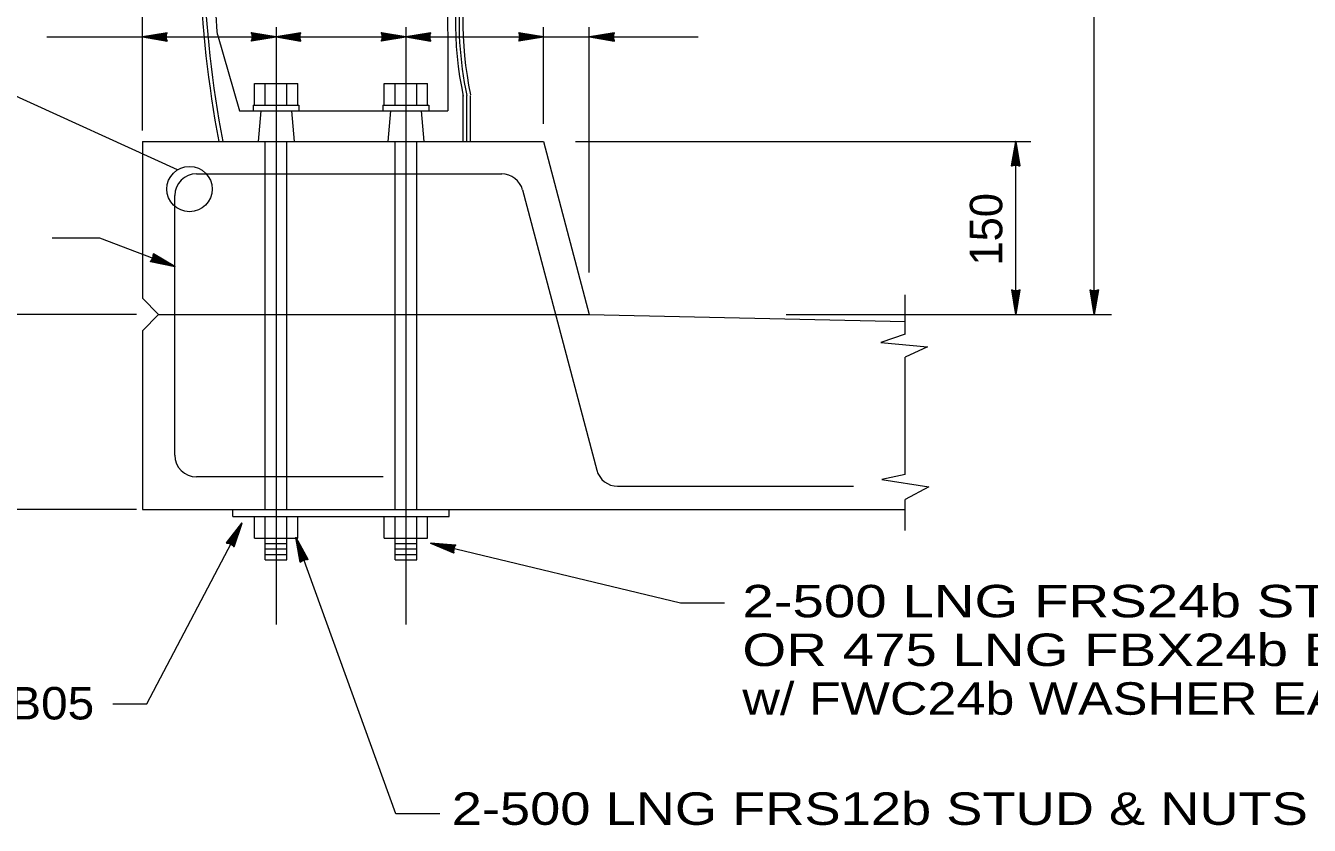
# Model space of a CAD drawing. Extents: x 1370 to 1391.7, y -905.5 to -882.8.
# Drawn here: x 1373.89 to 1381.31, y -899.8 to -895.18 of the extents above; entities that cross this region are included whole.
import ezdxf

# ---------------------------------------------------------------- set-up
doc = ezdxf.new("R2010")
doc.units = 0
doc.header["$LTSCALE"] = 0.075
for name, color, linetype, lineweight in [('1', 7, 'Continuous', 13), ('2', 7, 'Continuous', 13), ('3', 7, 'Continuous', 13), ('4', 7, 'Continuous', 25), ('5', 7, 'Continuous', 13), ('6', 7, 'Continuous', 13), ('8', 7, 'Continuous', 13)]:
    doc.layers.add(name, color=color, linetype=linetype, lineweight=lineweight)

msp = doc.modelspace()

# ---------------------------------------------------------------- linework, layer by layer
at = {"layer": '1'}
for p, q in [((1374.56758, -895.78333), (1374.56758, -891.22792)), ((1380.06658, -896.84667), (1380.06658, -892.23783)), ((1376.88375, -895.74608), (1376.88375, -895.18725)), ((1377.14858, -896.60283), (1377.14858, -895.18725)), ((1377.06933, -895.84667), (1379.69942, -895.84667)), ((1379.61275, -896.84667), (1379.61275, -895.84667)), ((1378.97475, -896.96017), (1378.97475, -896.73175)), ((1374.53308, -896.84667), (1373.13875, -896.84667)), ((1378.28708, -896.84667), (1380.16667, -896.84667)), ((1378.97475, -897.76933), (1378.97475, -897.093)), ((1378.97475, -898.09383), (1378.97475, -897.91425)), ((1374.53308, -897.97167), (1373.13875, -897.97167)), ((1377.93108, -898.51308), (1377.67692, -898.51308)), ((1376.28483, -899.72925), (1376.03067, -899.72925))]:
    msp.add_line(p, q, dxfattribs=at)
for points in [[(1374.0155, -895.24317), (1375.33967, -895.24317), (1376.08992, -895.24317)], [(1376.08992, -895.24317), (1376.88458, -895.24317), (1377.15117, -895.24317), (1377.7775, -895.24317)], [(1374.04625, -896.40408), (1374.31992, -896.40408), (1374.75508, -896.56875)], [(1378.97475, -896.96017), (1378.83275, -897.0085), (1379.10392, -897.03267), (1378.97475, -897.093)], [(1378.97475, -897.76933), (1378.83925, -897.7995), (1379.11025, -897.84183), (1378.97475, -897.91425)], [(1374.39583, -899.09342), (1374.59367, -899.09342), (1375.14108, -898.05058)]]:
    msp.add_lwpolyline(points, dxfattribs=at)
at = {"layer": '2'}
for p, q in [((1375.00075, -895.229), (1375.12808, -895.67017)), ((1376.33175, -895.229), (1376.33175, -895.67017)), ((1375.21467, -895.512), (1375.46467, -895.512)), ((1375.21467, -895.637), (1375.21467, -895.512)), ((1375.27717, -895.637), (1375.27717, -895.512)), ((1375.40217, -895.637), (1375.40217, -895.512)), ((1375.46467, -895.637), (1375.46467, -895.512)), ((1375.96467, -895.512), (1376.21467, -895.512)), ((1375.96467, -895.637), (1375.96467, -895.512)), ((1376.02717, -895.637), (1376.02717, -895.512)), ((1376.15217, -895.637), (1376.15217, -895.512)), ((1376.21467, -895.637), (1376.21467, -895.512)), ((1375.20725, -895.637), (1375.20725, -895.67017)), ((1375.20725, -895.637), (1375.47208, -895.637)), ((1375.21467, -895.637), (1375.46467, -895.637)), ((1375.47208, -895.637), (1375.47208, -895.67017)), ((1375.95725, -895.637), (1375.95725, -895.67017)), ((1375.95725, -895.637), (1376.22208, -895.637)), ((1375.96467, -895.637), (1376.21467, -895.637)), ((1376.22208, -895.637), (1376.22208, -895.67017)), ((1376.42075, -895.84667), (1376.42075, -895.58183)), ((1376.44158, -895.84667), (1376.44158, -895.58183)), ((1376.46367, -895.84667), (1376.46367, -895.58183)), ((1375.12808, -895.67017), (1376.33175, -895.67017)), ((1374.56758, -895.84667), (1376.88375, -895.84667)), ((1374.56758, -895.84667), (1374.56758, -896.75283)), ((1374.66125, -896.84667), (1374.56758, -896.75283)), ((1374.66125, -896.84667), (1374.56758, -896.94033)), ((1374.66125, -896.84667), (1377.14858, -896.84667)), ((1374.56758, -896.94033), (1374.56758, -897.97167)), ((1374.56758, -897.97167), (1378.97475, -897.97167))]:
    msp.add_line(p, q, dxfattribs=at)
msp.add_lwpolyline([(1376.88375, -895.84667), (1377.14858, -896.84667), (1378.97475, -896.88567)], dxfattribs=at)
for centre, major_axis, start_param, end_param in [((1381.2717, -894.65545), (6.37516, 0), 3.0162661, 3.3295486), ((1381.2717, -894.65545), (6.3531, 0), 3.0162661, 3.3301649), ((1381.2717, -894.65545), (6.29786, 0), 3.0162661, 3.2327886), ((1378.47016, -895.15186), (2.07358, 0), 2.7566714, 3.3505046), ((1378.47016, -895.15186), (2.13976, 0), 2.9160663, 3.177642), ((1378.47016, -895.15186), (2.09441, 0), 2.906818, 3.3505046), ((1378.47016, -895.15186), (2.05152, 0), 2.9078179, 3.3505046)]:
    msp.add_ellipse(centre, major_axis=major_axis, ratio=0.999975, start_param=start_param, end_param=end_param, dxfattribs=at)
at = {"layer": '3'}
for p, q in [((1374.88008, -896.03417), (1376.64317, -896.03417)), ((1374.75508, -897.65917), (1374.75508, -896.15917)), ((1376.76408, -896.12717), (1377.19217, -897.74475)), ((1375.95883, -897.78417), (1374.88008, -897.78417)), ((1377.31308, -897.83775), (1378.67642, -897.83775))]:
    msp.add_line(p, q, dxfattribs=at)
for centre, start, end in [((1374.88004, -896.15913), 90, 180), ((1376.64316, -896.15913), 14.82426, 90), ((1374.88004, -897.65913), 180, 270), ((1377.31303, -897.71275), 194.8165, 270)]:
    msp.add_arc(centre, 0.125, start, end, dxfattribs=at)
at = {"layer": '4', "lineweight": 13}
for p, q in [((1376.03067, -899.72925), (1375.45383, -898.13433)), ((1377.67692, -898.51308), (1376.23367, -898.16675))]:
    msp.add_line(p, q, dxfattribs=at)
at = {"layer": '4'}
for points in [[(1374.70958, -895.26717), (1374.70858, -895.26417), (1374.70758, -895.26117), (1374.70658, -895.25817), (1374.70558, -895.25517), (1374.70558, -895.25217), (1374.70558, -895.25117), (1374.70558, -895.24917), (1374.70458, -895.24717), (1374.70458, -895.24517), (1374.70458, -895.24317), (1374.70458, -895.24017), (1374.70558, -895.23617), (1374.70558, -895.23417), (1374.70558, -895.23017), (1374.70758, -895.22617), (1374.70858, -895.22317), (1374.70858, -895.22117), (1374.70958, -895.22017), (1374.56758, -895.24317), (1374.70958, -895.26717), (1374.70158, -895.26117), (1374.70058, -895.22617), (1374.59358, -895.24317), (1374.70158, -895.26117), (1374.69558, -895.25517), (1374.69358, -895.23317), (1374.61858, -895.24317), (1374.69558, -895.25517), (1374.68958, -895.25017), (1374.68658, -895.23717), (1374.64358, -895.24317), (1374.68958, -895.25017), (1374.68458, -895.24517), (1374.68258, -895.24017), (1374.66558, -895.24317), (1374.68458, -895.24517)], [(1375.19767, -895.21917), (1375.19867, -895.22217), (1375.19967, -895.22517), (1375.20067, -895.22817), (1375.20167, -895.23117), (1375.20167, -895.23417), (1375.20167, -895.23517), (1375.20167, -895.23717), (1375.20267, -895.23917), (1375.20267, -895.24117), (1375.20267, -895.24317), (1375.20267, -895.24617), (1375.20167, -895.25017), (1375.20167, -895.25217), (1375.20167, -895.25617), (1375.19967, -895.26017), (1375.19867, -895.26317), (1375.19867, -895.26517), (1375.19767, -895.26617), (1375.33967, -895.24317), (1375.19767, -895.21917), (1375.20567, -895.22517), (1375.20667, -895.26017), (1375.31367, -895.24317), (1375.20567, -895.22517), (1375.21167, -895.23117), (1375.21367, -895.25317), (1375.28867, -895.24317), (1375.21167, -895.23117), (1375.21767, -895.23617), (1375.22067, -895.24917), (1375.26367, -895.24317), (1375.21767, -895.23617), (1375.22267, -895.24117), (1375.22467, -895.24617), (1375.24167, -895.24317), (1375.22267, -895.24117)], [(1375.48167, -895.26717), (1375.48067, -895.26417), (1375.47967, -895.26117), (1375.47867, -895.25817), (1375.47767, -895.25517), (1375.47767, -895.25217), (1375.47767, -895.25117), (1375.47767, -895.24917), (1375.47667, -895.24717), (1375.47667, -895.24517), (1375.47667, -895.24317), (1375.47667, -895.24017), (1375.47767, -895.23617), (1375.47767, -895.23417), (1375.47767, -895.23017), (1375.47967, -895.22617), (1375.48067, -895.22317), (1375.48067, -895.22117), (1375.48167, -895.22017), (1375.33967, -895.24317), (1375.48167, -895.26717), (1375.47367, -895.26117), (1375.47267, -895.22617), (1375.36567, -895.24317), (1375.47367, -895.26117), (1375.46767, -895.25517), (1375.46567, -895.23317), (1375.39067, -895.24317), (1375.46767, -895.25517), (1375.46167, -895.25017), (1375.45867, -895.23717), (1375.41567, -895.24317), (1375.46167, -895.25017), (1375.45667, -895.24517), (1375.45467, -895.24017), (1375.43767, -895.24317), (1375.45667, -895.24517)], [(1375.94792, -895.21917), (1375.94892, -895.22217), (1375.94992, -895.22517), (1375.95092, -895.22817), (1375.95192, -895.23117), (1375.95192, -895.23417), (1375.95192, -895.23517), (1375.95192, -895.23717), (1375.95292, -895.23917), (1375.95292, -895.24117), (1375.95292, -895.24317), (1375.95292, -895.24617), (1375.95192, -895.25017), (1375.95192, -895.25217), (1375.95192, -895.25617), (1375.94992, -895.26017), (1375.94892, -895.26317), (1375.94892, -895.26517), (1375.94792, -895.26617), (1376.08992, -895.24317), (1375.94792, -895.21917), (1375.95592, -895.22517), (1375.95692, -895.26017), (1376.06392, -895.24317), (1375.95592, -895.22517), (1375.96192, -895.23117), (1375.96392, -895.25317), (1376.03892, -895.24317), (1375.96192, -895.23117), (1375.96792, -895.23617), (1375.97092, -895.24917), (1376.01392, -895.24317), (1375.96792, -895.23617), (1375.97292, -895.24117), (1375.97492, -895.24617), (1375.99192, -895.24317), (1375.97292, -895.24117)], [(1376.23192, -895.26717), (1376.23092, -895.26417), (1376.22992, -895.26117), (1376.22892, -895.25817), (1376.22792, -895.25517), (1376.22792, -895.25217), (1376.22792, -895.25117), (1376.22792, -895.24917), (1376.22692, -895.24717), (1376.22692, -895.24517), (1376.22692, -895.24317), (1376.22692, -895.24017), (1376.22792, -895.23617), (1376.22792, -895.23417), (1376.22792, -895.23017), (1376.22992, -895.22617), (1376.23092, -895.22317), (1376.23092, -895.22117), (1376.23192, -895.22017), (1376.08992, -895.24317), (1376.23192, -895.26717), (1376.22392, -895.26117), (1376.22292, -895.22617), (1376.11592, -895.24317), (1376.22392, -895.26117), (1376.21792, -895.25517), (1376.21592, -895.23317), (1376.14092, -895.24317), (1376.21792, -895.25517), (1376.21192, -895.25017), (1376.20892, -895.23717), (1376.16592, -895.24317), (1376.21192, -895.25017), (1376.20692, -895.24517), (1376.20492, -895.24017), (1376.18792, -895.24317), (1376.20692, -895.24517)], [(1376.74258, -895.21917), (1376.74358, -895.22217), (1376.74458, -895.22517), (1376.74558, -895.22817), (1376.74658, -895.23117), (1376.74658, -895.23417), (1376.74658, -895.23517), (1376.74658, -895.23717), (1376.74758, -895.23917), (1376.74758, -895.24117), (1376.74758, -895.24317), (1376.74758, -895.24617), (1376.74658, -895.25017), (1376.74658, -895.25217), (1376.74658, -895.25617), (1376.74458, -895.26017), (1376.74358, -895.26317), (1376.74358, -895.26517), (1376.74258, -895.26617), (1376.88458, -895.24317), (1376.74258, -895.21917), (1376.75058, -895.22517), (1376.75158, -895.26017), (1376.85858, -895.24317), (1376.75058, -895.22517), (1376.75658, -895.23117), (1376.75858, -895.25317), (1376.83358, -895.24317), (1376.75658, -895.23117), (1376.76258, -895.23617), (1376.76558, -895.24917), (1376.80858, -895.24317), (1376.76258, -895.23617), (1376.76758, -895.24117), (1376.76958, -895.24617), (1376.78658, -895.24317), (1376.76758, -895.24117)], [(1377.29317, -895.26717), (1377.29217, -895.26417), (1377.29117, -895.26117), (1377.29017, -895.25817), (1377.28917, -895.25517), (1377.28917, -895.25217), (1377.28917, -895.25117), (1377.28917, -895.24917), (1377.28817, -895.24717), (1377.28817, -895.24517), (1377.28817, -895.24317), (1377.28817, -895.24017), (1377.28917, -895.23617), (1377.28917, -895.23417), (1377.28917, -895.23017), (1377.29117, -895.22617), (1377.29217, -895.22317), (1377.29217, -895.22117), (1377.29317, -895.22017), (1377.15117, -895.24317), (1377.29317, -895.26717), (1377.28517, -895.26117), (1377.28417, -895.22617), (1377.17717, -895.24317), (1377.28517, -895.26117), (1377.27917, -895.25517), (1377.27717, -895.23317), (1377.20217, -895.24317), (1377.27917, -895.25517), (1377.27317, -895.25017), (1377.27017, -895.23717), (1377.22717, -895.24317), (1377.27317, -895.25017), (1377.26817, -895.24517), (1377.26617, -895.24017), (1377.24917, -895.24317), (1377.26817, -895.24517)], [(1379.58875, -895.98867), (1379.59175, -895.98767), (1379.59475, -895.98667), (1379.59775, -895.98567), (1379.60075, -895.98467), (1379.60375, -895.98467), (1379.60475, -895.98467), (1379.60675, -895.98467), (1379.60875, -895.98367), (1379.61075, -895.98367), (1379.61275, -895.98367), (1379.61575, -895.98367), (1379.61975, -895.98467), (1379.62175, -895.98467), (1379.62575, -895.98467), (1379.62975, -895.98667), (1379.63275, -895.98767), (1379.63475, -895.98767), (1379.63575, -895.98867), (1379.61275, -895.84667), (1379.58875, -895.98867), (1379.59475, -895.98067), (1379.62975, -895.97967), (1379.61275, -895.87267), (1379.59475, -895.98067), (1379.60075, -895.97467), (1379.62275, -895.97267), (1379.61275, -895.89767), (1379.60075, -895.97467), (1379.60575, -895.96867), (1379.61875, -895.96567), (1379.61275, -895.92267), (1379.60575, -895.96867), (1379.61075, -895.96367), (1379.61575, -895.96167), (1379.61275, -895.94467), (1379.61075, -895.96367)], [(1374.63075, -896.49608), (1374.63067, -896.49917), (1374.6305, -896.50233), (1374.63042, -896.5055), (1374.63025, -896.50867), (1374.62917, -896.5115), (1374.62883, -896.51242), (1374.62817, -896.51433), (1374.62833, -896.5165), (1374.62767, -896.51842), (1374.62692, -896.52025), (1374.62592, -896.52308), (1374.6235, -896.52642), (1374.62283, -896.52833), (1374.62142, -896.53208), (1374.61817, -896.53508), (1374.61617, -896.53758), (1374.61542, -896.53942), (1374.61417, -896.54), (1374.75508, -896.56875), (1374.63075, -896.49608), (1374.63617, -896.5045), (1374.62467, -896.53758), (1374.73075, -896.55958), (1374.63617, -896.5045), (1374.63958, -896.51225), (1374.63367, -896.5335), (1374.70742, -896.55067), (1374.63958, -896.51225), (1374.64342, -896.519), (1374.64167, -896.53225), (1374.684, -896.54183), (1374.64342, -896.519), (1374.64633, -896.5255), (1374.6465, -896.53083), (1374.66342, -896.53408), (1374.64633, -896.5255)], [(1379.63675, -896.70467), (1379.63375, -896.70567), (1379.63075, -896.70667), (1379.62775, -896.70767), (1379.62475, -896.70867), (1379.62175, -896.70867), (1379.62075, -896.70867), (1379.61875, -896.70867), (1379.61675, -896.70967), (1379.61475, -896.70967), (1379.61275, -896.70967), (1379.60975, -896.70967), (1379.60575, -896.70867), (1379.60375, -896.70867), (1379.59975, -896.70867), (1379.59575, -896.70667), (1379.59275, -896.70567), (1379.59075, -896.70567), (1379.58975, -896.70467), (1379.61275, -896.84667), (1379.63675, -896.70467), (1379.63075, -896.71267), (1379.59575, -896.71367), (1379.61275, -896.82067), (1379.63075, -896.71267), (1379.62475, -896.71867), (1379.60275, -896.72067), (1379.61275, -896.79567), (1379.62475, -896.71867), (1379.61975, -896.72467), (1379.60675, -896.72767), (1379.61275, -896.77067), (1379.61975, -896.72467), (1379.61475, -896.72967), (1379.60975, -896.73167), (1379.61275, -896.74867), (1379.61475, -896.72967)], [(1380.09058, -896.70467), (1380.08758, -896.70567), (1380.08458, -896.70667), (1380.08158, -896.70767), (1380.07858, -896.70867), (1380.07558, -896.70867), (1380.07458, -896.70867), (1380.07258, -896.70867), (1380.07058, -896.70967), (1380.06858, -896.70967), (1380.06658, -896.70967), (1380.06358, -896.70967), (1380.05958, -896.70867), (1380.05758, -896.70867), (1380.05358, -896.70867), (1380.04958, -896.70667), (1380.04658, -896.70567), (1380.04458, -896.70567), (1380.04358, -896.70467), (1380.06658, -896.84667), (1380.09058, -896.70467), (1380.08458, -896.71267), (1380.04958, -896.71367), (1380.06658, -896.82067), (1380.08458, -896.71267), (1380.07858, -896.71867), (1380.05658, -896.72067), (1380.06658, -896.79567), (1380.07858, -896.71867), (1380.07358, -896.72467), (1380.06058, -896.72767), (1380.06658, -896.77067), (1380.07358, -896.72467), (1380.06858, -896.72967), (1380.06358, -896.73167), (1380.06658, -896.74867), (1380.06858, -896.72967)], [(1375.05383, -898.16517), (1375.05692, -898.16567), (1375.06008, -898.16617), (1375.06317, -898.16667), (1375.06633, -898.16717), (1375.069, -898.16858), (1375.06983, -898.16908), (1375.07167, -898.17), (1375.07383, -898.17), (1375.07567, -898.17092), (1375.07742, -898.17192), (1375.08008, -898.17325), (1375.08317, -898.176), (1375.08492, -898.17692), (1375.08842, -898.17883), (1375.09108, -898.18242), (1375.09325, -898.18475), (1375.095, -898.18567), (1375.09542, -898.187), (1375.14108, -898.05058), (1375.05383, -898.16517), (1375.06283, -898.16083), (1375.09433, -898.17625), (1375.129, -898.07358), (1375.06283, -898.16083), (1375.071, -898.15833), (1375.09133, -898.16683), (1375.11742, -898.09575), (1375.071, -898.15833), (1375.07817, -898.15533), (1375.09108, -898.15875), (1375.10575, -898.11792), (1375.07817, -898.15533), (1375.08492, -898.15325), (1375.09025, -898.15383), (1375.0955, -898.13733), (1375.08492, -898.15325)], [(1375.47958, -898.276), (1375.482, -898.27408), (1375.4845, -898.27208), (1375.487, -898.27017), (1375.4895, -898.26817), (1375.49233, -898.26717), (1375.49325, -898.26683), (1375.49517, -898.26617), (1375.49667, -898.2645), (1375.49858, -898.26383), (1375.50042, -898.26317), (1375.50325, -898.26217), (1375.50733, -898.26175), (1375.50925, -898.26108), (1375.513, -898.25967), (1375.51742, -898.26017), (1375.52058, -898.26017), (1375.5225, -898.25942), (1375.52375, -898.26008), (1375.45383, -898.13433), (1375.47958, -898.276), (1375.4825, -898.2665), (1375.51508, -898.25358), (1375.46267, -898.15875), (1375.4825, -898.2665), (1375.48608, -898.25875), (1375.50608, -898.24942), (1375.47117, -898.18233), (1375.48608, -898.25875), (1375.48875, -898.25142), (1375.49992, -898.24417), (1375.47967, -898.20583), (1375.48875, -898.25142), (1375.49175, -898.245), (1375.49575, -898.24142), (1375.48717, -898.2265), (1375.49175, -898.245)], [(1376.36617, -898.22325), (1376.36583, -898.22008), (1376.36558, -898.21692), (1376.36533, -898.21375), (1376.36508, -898.21058), (1376.36575, -898.20767), (1376.366, -898.20675), (1376.36642, -898.20475), (1376.36592, -898.20258), (1376.36642, -898.20067), (1376.36692, -898.19875), (1376.36758, -898.19583), (1376.3695, -898.19217), (1376.36992, -898.19017), (1376.37092, -898.18633), (1376.37375, -898.18292), (1376.37542, -898.18017), (1376.37592, -898.17825), (1376.37708, -898.1775), (1376.23367, -898.16675), (1376.36617, -898.22325), (1376.35975, -898.2155), (1376.367, -898.18125), (1376.25892, -898.17283), (1376.35975, -898.2155), (1376.35533, -898.20825), (1376.3585, -898.18642), (1376.28325, -898.17867), (1376.35533, -898.20825), (1376.35067, -898.202), (1376.35075, -898.18867), (1376.30758, -898.1845), (1376.35067, -898.202), (1376.347, -898.196), (1376.34617, -898.19067), (1376.329, -898.18958), (1376.347, -898.196)]]:
    msp.add_lwpolyline(points, dxfattribs=at)
at = {"layer": '4', "lineweight": 13}
msp.add_lwpolyline([(1374.76967, -896.01125), (1373.79025, -895.56417), (1373.513, -895.56417)], dxfattribs=at)
msp.add_circle((1374.83958, -896.122), 0.13102, dxfattribs=at)
at = {"layer": '5'}
for p, q in [((1375.25142, -895.67017), (1375.23592, -895.84667)), ((1375.42792, -895.67017), (1375.44342, -895.84667)), ((1376.00142, -895.67017), (1375.98592, -895.84667)), ((1376.17792, -895.67017), (1376.19342, -895.84667)), ((1375.27717, -897.97167), (1375.27717, -895.84667)), ((1375.40217, -897.97167), (1375.40217, -895.84667)), ((1376.02717, -897.97167), (1376.02717, -895.84667)), ((1376.15217, -897.97167), (1376.15217, -895.84667)), ((1375.08967, -898.01233), (1375.08967, -897.97167)), ((1375.08967, -898.01233), (1376.33967, -898.01233)), ((1375.21467, -898.13733), (1375.21467, -898.01233)), ((1375.27717, -898.26233), (1375.27717, -898.01233)), ((1375.40217, -898.26233), (1375.40217, -898.01233)), ((1375.46467, -898.13733), (1375.46467, -898.01233)), ((1375.96467, -898.13733), (1375.96467, -898.01233)), ((1376.02717, -898.26233), (1376.02717, -898.01233)), ((1376.15217, -898.26233), (1376.15217, -898.01233)), ((1376.21467, -898.13733), (1376.21467, -898.01233)), ((1376.33967, -898.01233), (1376.33967, -897.97167)), ((1375.21467, -898.13733), (1375.46467, -898.13733)), ((1375.96467, -898.13733), (1376.21467, -898.13733)), ((1375.27717, -898.16867), (1375.40217, -898.16867)), ((1375.27717, -898.19983), (1375.40217, -898.19983)), ((1375.27717, -898.23117), (1375.40217, -898.23117)), ((1376.02717, -898.16867), (1376.15217, -898.16867)), ((1376.02717, -898.19983), (1376.15217, -898.19983)), ((1376.02717, -898.23117), (1376.15217, -898.23117)), ((1375.27717, -898.26233), (1375.40217, -898.26233)), ((1376.02717, -898.26233), (1376.15217, -898.26233))]:
    msp.add_line(p, q, dxfattribs=at)
at = {"layer": '6'}
for p, q in [((1375.33967, -895.18725), (1375.33967, -898.63608)), ((1376.08967, -895.18725), (1376.08967, -898.63608))]:
    msp.add_line(p, q, dxfattribs=at)

# ---------------------------------------------------------------- texts
at = {"layer": '8'}
msp.add_text('150', height=0.1875, rotation=90, dxfattribs=at).set_placement((1379.53525, -896.56333))
for s, width, p in [('2-500 LNG FRS24b STUD & NUTS', 1.3, (1378.03358, -898.59492)), ('OR 475 LNG FBX24b BOLT & NUT', 1.3, (1378.03358, -898.87608)), ('w/ FWC24b WASHER EACH END', 1.2, (1378.03358, -899.15725)), ('FPB05', 1.1, (1373.44567, -899.1845)), ('2-500 LNG FRS12b STUD & NUTS', 1.25, (1376.3545, -899.79308))]:
    msp.add_text(s, height=0.1875, dxfattribs=dict(at, width=width)).set_placement(p)

doc.saveas('drawing.dxf')
